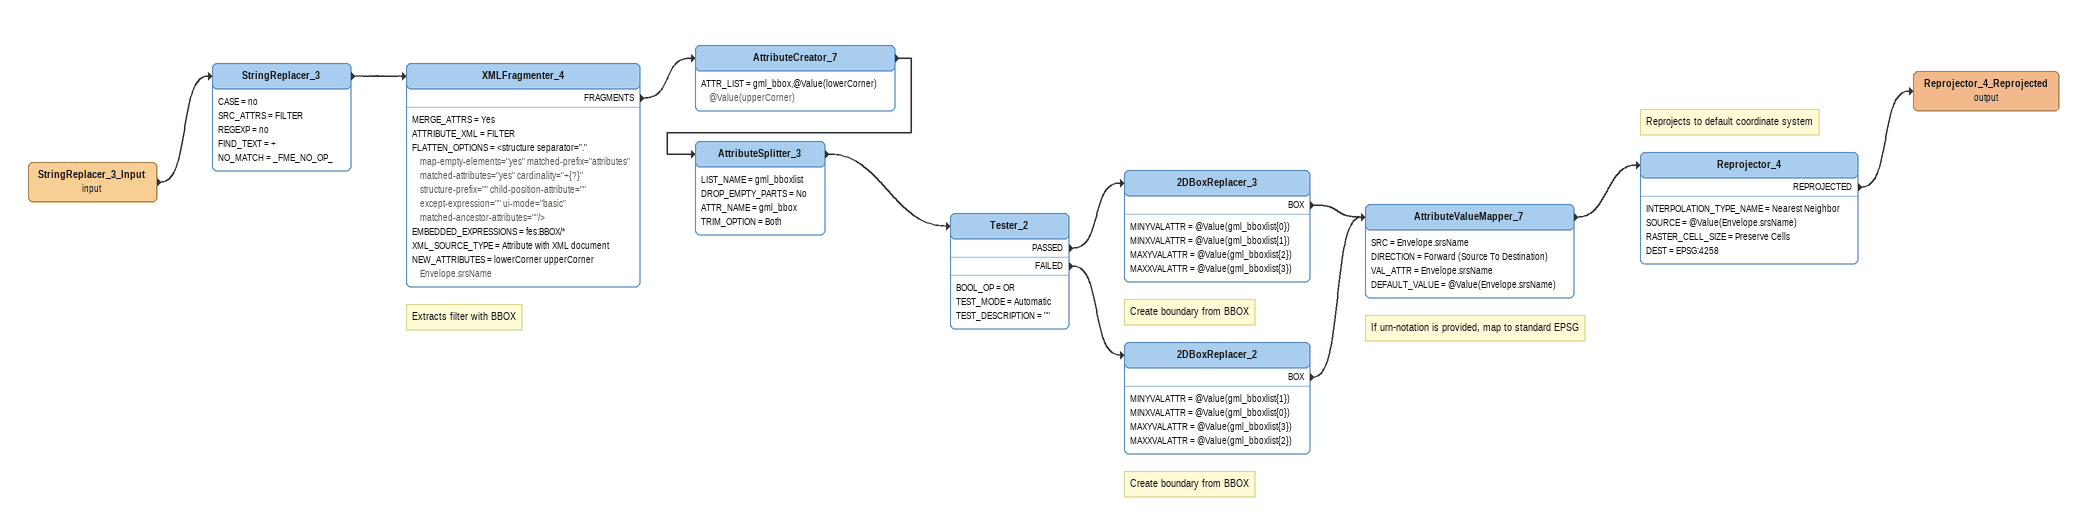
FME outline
StringReplacer_3_Input (input)
    -> StringReplacer_3
StringReplacer_3
    CASE = no
    SRC_ATTRS = FILTER
    REGEXP = no
    FIND_TEXT = +
    NO_MATCH = _FME_NO_OP_
    -> XMLFragmenter_4
Note: Extracts filter with BBOX
XMLFragmenter_4
    MERGE_ATTRS = Yes
    ATTRIBUTE_XML = FILTER
    FLATTEN_OPTIONS = <structure separator="." map-empty-elements="yes" matched-prefix="attributes" matched-attributes="yes" cardinality="+{?}" structure-prefix="" child-position-attribute="" except-expression="" ui-mode="basic" matched-ancestor-attributes=""/>
    EMBEDDED_EXPRESSIONS = fes:BBOX/*
    XML_SOURCE_TYPE = Attribute with XML document
    NEW_ATTRIBUTES = lowerCorner upperCorner Envelope.srsName
    FRAGMENTS -> AttributeCreator_7
AttributeCreator_7
    ATTR_LIST = gml_bbox,@Value(lowerCorner) @Value(upperCorner)
    -> AttributeSplitter_3
AttributeSplitter_3
    LIST_NAME = gml_bboxlist
    DROP_EMPTY_PARTS = No
    ATTR_NAME = gml_bbox
    TRIM_OPTION = Both
    -> Tester_2
Tester_2
    BOOL_OP = OR
    TEST_MODE = Automatic
    TEST_DESCRIPTION = ""
    PASSED -> 2DBoxReplacer_3
    FAILED -> 2DBoxReplacer_2
Note: Create boundary from BBOX
2DBoxReplacer_3
    MINYVALATTR = @Value(gml_bboxlist{0})
    MINXVALATTR = @Value(gml_bboxlist{1})
    MAXYVALATTR = @Value(gml_bboxlist{2})
    MAXXVALATTR = @Value(gml_bboxlist{3})
    BOX -> AttributeValueMapper_7
Note: Create boundary from BBOX
2DBoxReplacer_2
    MINYVALATTR = @Value(gml_bboxlist{1})
    MINXVALATTR = @Value(gml_bboxlist{0})
    MAXYVALATTR = @Value(gml_bboxlist{3})
    MAXXVALATTR = @Value(gml_bboxlist{2})
    BOX -> AttributeValueMapper_7
Note: If urn-notation is provided, map to standard EPSG
AttributeValueMapper_7
    SRC = Envelope.srsName
    DIRECTION = Forward (Source To Destination)
    VAL_ATTR = Envelope.srsName
    DEFAULT_VALUE = @Value(Envelope.srsName)
    -> Reprojector_4
Note: Reprojects to default coordinate system
Reprojector_4
    INTERPOLATION_TYPE_NAME = Nearest Neighbor
    SOURCE = @Value(Envelope.srsName)
    RASTER_CELL_SIZE = Preserve Cells
    DEST = EPSG:4258
    REPROJECTED -> Reprojector_4_Reprojected (output)
Reprojector_4_Reprojected (output)
